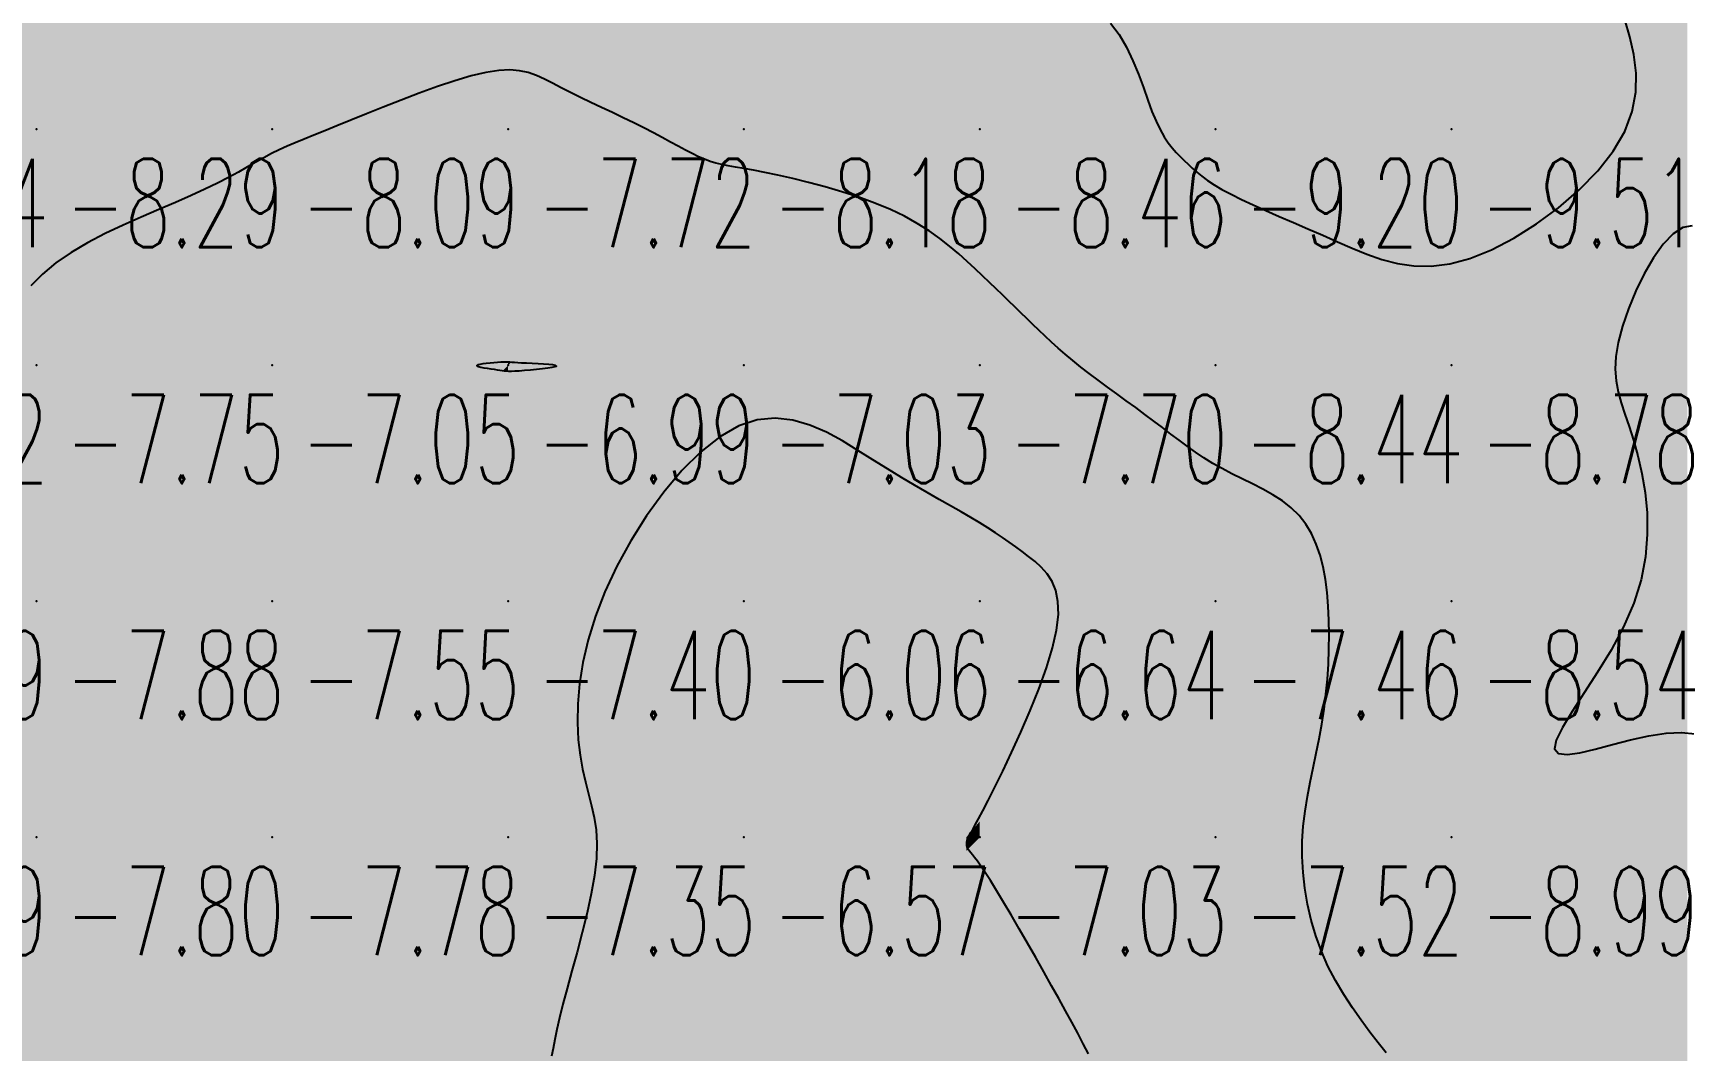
# Model space of a CAD drawing. Header units: millimetres. Extents: x 88261 to 90953, y 390274 to 392322.
# Drawn here: x 89930.1 to 90000.1, y 391168.2 to 391211.3 of the extents above; entities that cross this region are included whole.
import ezdxf
from ezdxf.enums import TextEntityAlignment as Align

# ---------------------------------------------------------------- set-up
doc = ezdxf.new("R2010")
doc.units = ezdxf.units.MM
doc.header["$LTSCALE"] = 25
for name, color, linetype in [('CN_03_00', 7, 'Continuous'), ('COTEAlt', 7, 'Continuous'), ('TN_COLORIAGE', 7, 'Continuous')]:
    doc.layers.add(name, color=color, linetype=linetype)
doc.styles.add('Simplex 1.0', font='Simplex.shx', dxfattribs={"width": 0.99, "height": 2.5})
doc.styles.get("Standard").update_dxf_attribs({"font": 'times.ttf'})

# ---------------------------------------------------------------- blocks, each defined once
blk = doc.blocks.new('COTE')
at = {"color": 0}
blk.add_point((0, 0), dxfattribs=at)
at = {"layer": 'COTEAlt'}
blk.add_attdef('ALT', text='', height=3.75, dxfattribs=at).set_placement((1.25, -1.25), align=Align.TOP_LEFT)

msp = doc.modelspace()

# ---------------------------------------------------------------- linework, layer by layer
at = {"layer": 'CN_03_00', "flags": 128}
for points, elevation in [([(89975.797, 391211.738), (89976.162, 391211.248), (89976.475, 391210.71), (89976.744, 391210.144), (89976.978, 391209.57), (89977.185, 391209.007), (89977.373, 391208.474), (89977.551, 391207.993), (89977.726, 391207.578), (89977.899, 391207.225), (89978.071, 391206.924), (89978.242, 391206.669), (89978.411, 391206.449), (89978.579, 391206.256), (89978.747, 391206.081), (89978.915, 391205.916), (89979.083, 391205.753), (89979.259, 391205.589), (89979.45, 391205.422), (89979.664, 391205.251), (89979.909, 391205.073), (89980.192, 391204.887), (89980.52, 391204.692), (89980.903, 391204.485), (89981.343, 391204.265), (89981.837, 391204.034), (89982.375, 391203.791), (89982.947, 391203.54), (89983.547, 391203.281), (89984.164, 391203.015), (89984.791, 391202.745), (89985.419, 391202.471), (89986.041, 391202.197), (89986.666, 391201.94), (89987.303, 391201.717), (89987.963, 391201.547), (89988.655, 391201.449), (89989.389, 391201.441), (89990.176, 391201.541), (89991.026, 391201.768), (89991.942, 391202.134), (89992.897, 391202.626), (89993.859, 391203.225), (89994.794, 391203.912), (89995.669, 391204.666), (89996.45, 391205.47), (89997.106, 391206.303), (89997.601, 391207.148), (89997.914, 391207.986), (89998.063, 391208.811), (89998.077, 391209.617), (89997.987, 391210.402), (89997.821, 391211.159), (89997.608, 391211.884)], -9), ([(89987.475, 391168.099), (89987.148, 391168.523), (89986.793, 391168.986), (89986.422, 391169.485), (89986.047, 391170.017), (89985.68, 391170.579), (89985.331, 391171.169), (89985.012, 391171.783), (89984.734, 391172.418), (89984.497, 391173.069), (89984.301, 391173.733), (89984.146, 391174.405), (89984.031, 391175.079), (89983.957, 391175.752), (89983.922, 391176.418), (89983.926, 391177.074), (89983.967, 391177.715), (89984.041, 391178.344), (89984.139, 391178.963), (89984.254, 391179.577), (89984.38, 391180.187), (89984.509, 391180.798), (89984.634, 391181.412), (89984.749, 391182.033), (89984.846, 391182.662), (89984.926, 391183.298), (89984.988, 391183.935), (89985.032, 391184.572), (89985.057, 391185.203), (89985.064, 391185.826), (89985.053, 391186.437), (89985.024, 391187.033), (89984.975, 391187.609), (89984.904, 391188.163), (89984.806, 391188.692), (89984.679, 391189.194), (89984.518, 391189.665), (89984.318, 391190.104), (89984.077, 391190.507), (89983.79, 391190.872), (89983.457, 391191.198), (89983.083, 391191.489), (89982.678, 391191.751), (89982.252, 391191.992), (89981.814, 391192.216), (89981.373, 391192.432), (89980.939, 391192.644), (89980.522, 391192.859), (89980.128, 391193.082), (89979.754, 391193.314), (89979.395, 391193.555), (89979.045, 391193.804), (89978.7, 391194.061), (89978.353, 391194.325), (89978, 391194.596), (89977.635, 391194.873), (89977.254, 391195.155), (89976.862, 391195.442), (89976.462, 391195.732), (89976.06, 391196.023), (89975.661, 391196.313), (89975.27, 391196.601), (89974.891, 391196.885), (89974.531, 391197.164), (89974.193, 391197.436), (89973.875, 391197.702), (89973.574, 391197.963), (89973.289, 391198.219), (89973.015, 391198.471), (89972.751, 391198.721), (89972.494, 391198.968), (89972.24, 391199.214), (89971.988, 391199.461), (89971.735, 391199.709), (89971.478, 391199.96), (89971.214, 391200.216), (89970.942, 391200.479), (89970.658, 391200.752), (89970.361, 391201.034), (89970.047, 391201.33), (89969.714, 391201.638), (89969.357, 391201.957), (89968.972, 391202.281), (89968.554, 391202.607), (89968.098, 391202.93), (89967.6, 391203.247), (89967.054, 391203.552), (89966.457, 391203.842), (89965.806, 391204.113), (89965.117, 391204.363), (89964.405, 391204.593), (89963.69, 391204.802), (89962.987, 391204.988), (89962.315, 391205.151), (89961.69, 391205.292), (89961.131, 391205.408), (89960.65, 391205.501), (89960.239, 391205.576), (89959.887, 391205.638), (89959.581, 391205.693), (89959.309, 391205.748), (89959.06, 391205.807), (89958.821, 391205.878), (89958.579, 391205.966), (89958.325, 391206.075), (89958.055, 391206.205), (89957.768, 391206.353), (89957.461, 391206.518), (89957.133, 391206.697), (89956.783, 391206.887), (89956.408, 391207.087), (89956.007, 391207.295), (89955.58, 391207.508), (89955.134, 391207.724), (89954.676, 391207.943), (89954.214, 391208.161), (89953.757, 391208.377), (89953.312, 391208.59), (89952.888, 391208.798), (89952.492, 391208.999), (89952.13, 391209.191), (89951.788, 391209.366), (89951.452, 391209.517), (89951.106, 391209.637), (89950.734, 391209.718), (89950.32, 391209.752), (89949.85, 391209.732), (89949.306, 391209.65), (89948.681, 391209.501), (89947.987, 391209.297), (89947.248, 391209.048), (89946.482, 391208.77), (89945.711, 391208.475), (89944.956, 391208.175), (89944.238, 391207.885), (89943.577, 391207.617), (89942.99, 391207.382), (89942.471, 391207.175), (89942.009, 391206.992), (89941.596, 391206.825), (89941.221, 391206.669), (89940.873, 391206.518), (89940.543, 391206.365), (89940.22, 391206.204), (89939.894, 391206.031), (89939.557, 391205.843), (89939.2, 391205.641), (89938.814, 391205.426), (89938.39, 391205.196), (89937.92, 391204.953), (89937.394, 391204.696), (89936.804, 391204.425), (89936.145, 391204.14), (89935.433, 391203.839), (89934.685, 391203.519), (89933.921, 391203.18), (89933.16, 391202.817), (89932.419, 391202.431), (89931.719, 391202.017), (89931.077, 391201.574), (89930.509, 391201.101), (89930.014, 391200.606)], -8), ([(90000.464, 391203.145), (90000.064, 391203.075), (89999.649, 391202.807), (89999.229, 391202.366), (89998.817, 391201.791), (89998.426, 391201.118), (89998.068, 391200.386), (89997.757, 391199.632), (89997.504, 391198.893), (89997.322, 391198.208), (89997.221, 391197.603), (89997.193, 391197.067), (89997.228, 391196.578), (89997.315, 391196.113), (89997.443, 391195.651), (89997.603, 391195.17), (89997.783, 391194.648), (89997.972, 391194.062), (89998.16, 391193.396), (89998.329, 391192.654), (89998.462, 391191.846), (89998.542, 391190.982), (89998.552, 391190.071), (89998.474, 391189.122), (89998.29, 391188.147), (89997.983, 391187.154), (89997.547, 391186.155), (89997.02, 391185.173), (89996.448, 391184.231), (89995.881, 391183.355), (89995.367, 391182.568), (89994.953, 391181.894), (89994.689, 391181.359), (89994.623, 391180.987), (89994.787, 391180.792), (89995.155, 391180.748), (89995.687, 391180.819), (89996.34, 391180.97), (89997.074, 391181.165), (89997.848, 391181.367), (89998.62, 391181.543), (89999.348, 391181.654), (90000.002, 391181.677), (90000.002, 391181.677), (90000.59, 391181.625)], -9), ([(89974.861, 391168.061), (89974.638, 391168.492), (89974.402, 391168.937), (89974.153, 391169.401), (89973.887, 391169.887), (89973.602, 391170.402), (89973.295, 391170.951), (89972.967, 391171.535), (89972.623, 391172.142), (89972.273, 391172.757), (89971.923, 391173.364), (89971.583, 391173.948), (89971.261, 391174.494), (89970.965, 391174.986), (89970.703, 391175.409), (89970.481, 391175.751), (89970.298, 391176.02), (89970.149, 391176.226), (89970.03, 391176.38), (89969.937, 391176.494), (89969.865, 391176.578), (89969.811, 391176.644), (89969.77, 391176.702), (89969.739, 391176.761), (89969.717, 391176.824), (89969.704, 391176.89), (89969.7, 391176.959), (89969.705, 391177.03), (89969.719, 391177.103), (89969.742, 391177.179), (89969.773, 391177.256), (89969.815, 391177.338), (89969.871, 391177.438), (89969.949, 391177.572), (89970.055, 391177.759), (89970.195, 391178.014), (89970.376, 391178.354), (89970.604, 391178.795), (89970.885, 391179.356), (89971.221, 391180.043), (89971.596, 391180.834), (89971.989, 391181.699), (89972.38, 391182.604), (89972.748, 391183.521), (89973.072, 391184.416), (89973.332, 391185.259), (89973.507, 391186.02), (89973.582, 391186.673), (89973.565, 391187.225), (89973.471, 391187.689), (89973.312, 391188.077), (89973.104, 391188.404), (89972.859, 391188.682), (89972.593, 391188.923), (89972.318, 391189.142), (89972.046, 391189.349), (89971.774, 391189.55), (89971.498, 391189.747), (89971.212, 391189.943), (89970.912, 391190.142), (89970.591, 391190.346), (89970.245, 391190.559), (89969.868, 391190.783), (89969.456, 391191.022), (89969.011, 391191.277), (89968.533, 391191.55), (89968.025, 391191.841), (89967.488, 391192.153), (89966.923, 391192.487), (89966.333, 391192.845), (89965.72, 391193.227), (89965.084, 391193.631), (89964.426, 391194.031), (89963.746, 391194.397), (89963.045, 391194.7), (89962.323, 391194.908), (89961.579, 391194.992), (89960.815, 391194.922), (89960.029, 391194.668), (89959.226, 391194.209), (89958.418, 391193.567), (89957.621, 391192.775), (89956.851, 391191.862), (89956.123, 391190.861), (89955.453, 391189.803), (89954.858, 391188.72), (89954.352, 391187.644), (89953.948, 391186.601), (89953.64, 391185.6), (89953.419, 391184.646), (89953.276, 391183.741), (89953.202, 391182.892), (89953.187, 391182.102), (89953.222, 391181.374), (89953.297, 391180.714), (89953.404, 391180.122), (89953.53, 391179.581), (89953.662, 391179.073), (89953.789, 391178.578), (89953.898, 391178.077), (89953.976, 391177.55), (89954.012, 391176.977), (89953.992, 391176.34), (89953.909, 391175.625), (89953.772, 391174.848), (89953.594, 391174.033), (89953.39, 391173.201), (89953.171, 391172.376), (89952.953, 391171.58), (89952.748, 391170.836), (89952.57, 391170.166), (89952.429, 391169.587), (89952.319, 391169.091), (89952.233, 391168.664), (89952.16, 391168.291), (89952.093, 391167.958)], -7)]:
    msp.add_lwpolyline(points, dxfattribs=dict(at, elevation=elevation))
at = {"layer": 'CN_03_00', "elevation": -7, "flags": 128}
msp.add_lwpolyline([(89950.944, 391197.024), (89951.194, 391197.045), (89951.453, 391197.07), (89951.706, 391197.097), (89951.933, 391197.125), (89952.119, 391197.153), (89952.245, 391197.181), (89952.296, 391197.207), (89952.258, 391197.23), (89952.144, 391197.251), (89951.971, 391197.269), (89951.756, 391197.285), (89951.517, 391197.299), (89951.27, 391197.312), (89951.033, 391197.323), (89950.823, 391197.334), (89950.654, 391197.343), (89950.519, 391197.352), (89950.411, 391197.36), (89950.32, 391197.366), (89950.237, 391197.37), (89950.152, 391197.371), (89950.058, 391197.37), (89949.943, 391197.365), (89949.804, 391197.357), (89949.646, 391197.346), (89949.481, 391197.332), (89949.32, 391197.315), (89949.173, 391197.297), (89949.051, 391197.276), (89948.964, 391197.254), (89948.924, 391197.231), (89948.938, 391197.207), (89948.998, 391197.183), (89949.096, 391197.159), (89949.22, 391197.135), (89949.361, 391197.111), (89949.509, 391197.089), (89949.654, 391197.068), (89949.785, 391197.049), (89949.895, 391197.032), (89949.991, 391197.017), (89950.079, 391197.005), (89950.17, 391196.997), (89950.271, 391196.993), (89950.391, 391196.993), (89950.538, 391196.998), (89950.721, 391197.008), (89950.944, 391197.024)], close=True, dxfattribs=at)
at = {"layer": 'TN_COLORIAGE', "color": 171}
for points in [[(89920.249, 391207.239, -8.619), (89930.249, 391207.239, -8.619), (89930.249, 391217.239, -8.619)], [(89920.249, 391217.239, -8.619), (89920.249, 391207.239, -8.619), (89930.249, 391217.239, -8.619)], [(89930.249, 391217.239, -8.503), (89930.249, 391207.239, -8.503), (89940.249, 391217.239, -8.503)], [(89930.249, 391207.239, -8.503), (89940.249, 391207.239, -8.503), (89940.249, 391217.239, -8.503)], [(89940.249, 391217.239, -8.604), (89940.249, 391207.239, -8.604), (89950.249, 391217.239, -8.604)], [(89950.249, 391217.239, -8), (89950.249, 391210.392, -8), (89940.249, 391207.239, -8), (89942.742, 391207.239, -8)], [(89956.648, 391217.239, -8), (89958.763, 391215.754, -8), (89950.249, 391217.239, -8), (89952.101, 391209.091, -8)], [(89952.101, 391209.091, -8.604), (89950.249, 391210.392, -8.604), (89950.249, 391217.239, -8.604)], [(89999.659, 391207.239, -8.723), (89996.719, 391213.71, -8.723), (90000.249, 391207.239, -8.723), (90000.249, 391217.239, -8.723)], [(89960.249, 391215.099, -8), (89958.763, 391215.754, -8), (89960.249, 391207.239, -8), (89952.101, 391209.091, -8)], [(89960.249, 391215.099, -8.181), (89967.267, 391214.258, -8.181), (89960.249, 391207.239, -8.181)], [(89970.249, 391213.342, -8.181), (89967.267, 391214.258, -8.181), (89970.249, 391207.239, -8.181), (89960.249, 391207.239, -8.181)], [(89970.249, 391213.342, -8.455), (89976.104, 391213.094, -8.455), (89970.249, 391207.239, -8.455)], [(89977.572, 391207.239, -8.455), (89976.104, 391213.094, -8.455), (89970.249, 391207.239, -8.455)], [(89952.101, 391209.091, -8.181), (89956.303, 391207.239, -8.181), (89960.249, 391207.239, -8.181)], [(89920.249, 391197.239, -8), (89927.887, 391197.239, -8), (89930.249, 391207.239, -8), (89930.249, 391201.908, -8)], [(89920.249, 391207.239, -8.29), (89920.249, 391197.239, -8.29), (89930.249, 391207.239, -8.29)], [(89930.249, 391207.239, -8), (89930.249, 391201.908, -8), (89940.249, 391207.239, -8), (89937.581, 391204.572, -8)], [(89940.249, 391206.354, -8.092), (89937.581, 391204.572, -8.092), (89940.249, 391207.239, -8.092)], [(89940.249, 391206.354, -8.092), (89942.742, 391207.239, -8.092), (89940.249, 391207.239, -8.092)], [(89958.731, 391205.721, -8.181), (89956.303, 391207.239, -8.181), (89960.249, 391207.239, -8.181)], [(89958.731, 391205.721, -8.181), (89960.249, 391205.669, -8.181), (89960.249, 391207.239, -8.181)], [(89970.249, 391207.239, -8), (89967.061, 391204.051, -8), (89960.249, 391207.239, -8), (89960.249, 391205.669, -8)], [(89967.061, 391204.051, -8.455), (89970.249, 391201.177, -8.455), (89970.249, 391207.239, -8.455)], [(89977.572, 391207.239, -8), (89978.917, 391205.907, -8), (89970.249, 391207.239, -8), (89972.227, 391199.218, -8)], [(89972.227, 391199.218, -8.455), (89970.249, 391201.177, -8.455), (89970.249, 391207.239, -8.455)], [(89999.659, 391207.239, -8.784), (89990.249, 391200.219, -8.784), (90000.249, 391207.239, -8.784), (89990.249, 391197.239, -8.784)], [(90000.249, 391205.315, -8.784), (89996.425, 391197.239, -8.784), (90000.249, 391207.239, -8.784), (89990.249, 391197.239, -8.784)], [(89980.249, 391204.627, -8), (89978.917, 391205.907, -8), (89980.249, 391197.239, -8), (89972.227, 391199.218, -8)], [(89980.249, 391204.627, -8.437), (89985.504, 391202.494, -8.437), (89980.249, 391197.239, -8.437)], [(89990.249, 391200.219, -8.437), (89985.504, 391202.494, -8.437), (89990.249, 391197.239, -8.437), (89980.249, 391197.239, -8.437)], [(89972.227, 391199.218, -8.437), (89974.285, 391197.239, -8.437), (89980.249, 391197.239, -8.437)], [(89977.819, 391194.809, -8.437), (89974.285, 391197.239, -8.437), (89980.249, 391197.239, -8.437)], [(89977.819, 391194.809, -8.437), (89980.249, 391192.759, -8.437), (89980.249, 391197.239, -8.437)], [(89990.249, 391197.239, -8), (89984.318, 391191.309, -8), (89980.249, 391197.239, -8), (89980.249, 391192.759, -8)], [(89990.249, 391197.239, -8), (89984.318, 391191.309, -8), (89990.249, 391187.239, -8), (89985.221, 391187.239, -8)], [(89996.425, 391197.239, -8.544), (89997.982, 391194.973, -8.544), (89990.249, 391197.239, -8.544), (89990.249, 391187.239, -8.544)], [(89999.479, 391187.239, -8.544), (89997.982, 391194.973, -8.544), (89990.249, 391187.239, -8.544)], [(89990.249, 391177.239, -8), (89983.513, 391177.239, -8), (89990.249, 391187.239, -8), (89984.939, 391181.93, -8)], [(89985.221, 391187.239, -8.544), (89984.939, 391181.93, -8.544), (89990.249, 391187.239, -8.544)], [(89992.002, 391178.993, -8.544), (89999.479, 391187.239, -8.544), (89990.249, 391177.239, -8.544), (89990.249, 391187.239, -8.544)], [(89992.002, 391178.993, -8.954), (90000.249, 391182.713, -8.954), (89990.249, 391177.239, -8.954), (90000.249, 391177.239, -8.954)], [(89984.564, 391171.554, -8.992), (89983.513, 391177.239, -8.992), (89990.249, 391177.239, -8.992)], [(89990.249, 391177.239, -8), (89984.564, 391171.554, -8), (89990.249, 391167.239, -8), (89988.304, 391167.239, -8)], [(89990.249, 391177.239, -8.954), (89990.249, 391167.239, -8.954), (90000.249, 391177.239, -8.954)], [(89990.249, 391167.239, -8.954), (90000.249, 391167.239, -8.954), (90000.249, 391177.239, -8.954)]]:
    msp.add_solid(points, dxfattribs=at)
at = {"layer": 'TN_COLORIAGE', "color": 181}
for points in [[(89980.249, 391217.239, -9), (89976.104, 391213.094, -9), (89980.249, 391207.239, -9), (89977.572, 391207.239, -9)], [(89980.249, 391217.239, -9.449), (89980.249, 391207.239, -9.449), (89990.249, 391217.239, -9.449)], [(89980.249, 391207.239, -9.449), (89990.249, 391207.239, -9.449), (89990.249, 391217.239, -9.449)], [(89990.249, 391207.239, -9), (89996.719, 391213.71, -9), (89990.249, 391217.239, -9), (89996.429, 391217.239, -9)], [(89996.719, 391213.71, -9.509), (89999.659, 391207.239, -9.509), (89990.249, 391207.239, -9.509)], [(89978.917, 391205.907, -9.199), (89977.572, 391207.239, -9.199), (89980.249, 391207.239, -9.199)], [(89978.917, 391205.907, -9.199), (89980.249, 391204.627, -9.199), (89980.249, 391207.239, -9.199)], [(89990.249, 391207.239, -9), (89985.504, 391202.494, -9), (89980.249, 391207.239, -9), (89980.249, 391204.627, -9)], [(89985.504, 391202.494, -9.509), (89990.249, 391200.219, -9.509), (89990.249, 391207.239, -9.509)], [(89990.249, 391200.219, -9.509), (89999.659, 391207.239, -9.509), (89990.249, 391207.239, -9.509)], [(89996.425, 391197.239, -9.134), (90000.249, 391205.315, -9.134), (90000.249, 391197.239, -9.134)], [(89997.982, 391194.973, -9.134), (89996.425, 391197.239, -9.134), (90000.249, 391197.239, -9.134)], [(90000.249, 391197.239, -9), (89997.982, 391194.973, -9), (90000.249, 391187.239, -9), (89999.479, 391187.239, -9)], [(89999.479, 391187.239, -9.038), (89992.002, 391178.993, -9.038), (90000.249, 391187.239, -9.038)], [(90000.249, 391182.713, -9.038), (89992.002, 391178.993, -9.038), (90000.249, 391187.239, -9.038)]]:
    msp.add_solid(points, dxfattribs=at)
at = {"layer": 'TN_COLORIAGE', "color": 161}
for points in [[(89942.742, 391207.239, -7.722), (89950.249, 391210.392, -7.722), (89950.249, 391207.239, -7.722)], [(89950.249, 391210.392, -7.722), (89952.101, 391209.091, -7.722), (89950.249, 391207.239, -7.722)], [(89956.303, 391207.239, -7.722), (89952.101, 391209.091, -7.722), (89950.249, 391207.239, -7.722)], [(89942.742, 391207.239, -7.05), (89940.249, 391206.354, -7.05), (89950.249, 391207.239, -7.05), (89940.249, 391197.239, -7.05)], [(89950.249, 391207.239, -7), (89950.249, 391197.403, -7), (89940.249, 391197.239, -7), (89948.315, 391197.239, -7)], [(89956.303, 391207.239, -7), (89958.731, 391205.721, -7), (89950.249, 391207.239, -7), (89950.349, 391197.34, -7)], [(89950.349, 391197.34, -7.722), (89950.249, 391197.403, -7.722), (89950.249, 391207.239, -7.722)], [(89937.581, 391204.572, -7.05), (89940.249, 391206.354, -7.05), (89930.249, 391197.239, -7.05), (89940.249, 391197.239, -7.05)], [(89960.249, 391205.669, -7), (89958.731, 391205.721, -7), (89960.249, 391197.239, -7), (89950.349, 391197.34, -7)], [(89960.249, 391205.669, -7.027), (89967.061, 391204.051, -7.027), (89960.249, 391197.239, -7.027)], [(89937.581, 391204.572, -7.746), (89930.249, 391201.908, -7.746), (89930.249, 391197.239, -7.746)], [(89970.249, 391201.177, -7.027), (89967.061, 391204.051, -7.027), (89970.249, 391197.239, -7.027), (89960.249, 391197.239, -7.027)], [(89930.249, 391201.908, -7.746), (89927.887, 391197.239, -7.746), (89930.249, 391197.239, -7.746)], [(89970.249, 391201.177, -7.704), (89972.227, 391199.218, -7.704), (89970.249, 391197.239, -7.704)], [(89974.285, 391197.239, -7.704), (89972.227, 391199.218, -7.704), (89970.249, 391197.239, -7.704)], [(89927.887, 391197.239, -7.746), (89928.025, 391195.016, -7.746), (89930.249, 391197.239, -7.746)], [(89929.015, 391187.239, -7.746), (89928.025, 391195.016, -7.746), (89930.249, 391187.239, -7.746), (89930.249, 391197.239, -7.746)], [(89930.249, 391197.239, -7.05), (89930.249, 391187.239, -7.05), (89940.249, 391197.239, -7.05)], [(89930.249, 391187.239, -7.05), (89940.249, 391187.239, -7.05), (89940.249, 391197.239, -7.05)], [(89940.249, 391187.239, -7), (89950.036, 391197.027, -7), (89940.249, 391197.239, -7), (89948.315, 391197.239, -7)], [(89950.249, 391187.239, -7), (89950.249, 391196.946, -7), (89960.249, 391197.239, -7), (89953.294, 391197.239, -7)], [(89950.249, 391187.239, -7), (89953.226, 391187.239, -7), (89960.249, 391197.239, -7), (89960.249, 391196.955, -7)], [(89950.349, 391197.34, -7.027), (89953.294, 391197.239, -7.027), (89960.249, 391197.239, -7.027)], [(89970.249, 391197.239, -7), (89965.955, 391192.946, -7), (89960.249, 391197.239, -7), (89960.249, 391196.955, -7)], [(89965.955, 391192.946, -7.704), (89970.249, 391190.627, -7.704), (89970.249, 391197.239, -7.704)], [(89974.285, 391197.239, -7), (89977.819, 391194.809, -7), (89970.249, 391197.239, -7), (89972.256, 391189.247, -7)], [(89972.256, 391189.247, -7.704), (89970.249, 391190.627, -7.704), (89970.249, 391197.239, -7.704)], [(89940.249, 391187.239, -7), (89950.036, 391197.027, -7), (89950.249, 391187.239, -7), (89950.249, 391196.946, -7)], [(89980.249, 391192.759, -7), (89977.819, 391194.809, -7), (89980.249, 391187.239, -7), (89972.256, 391189.247, -7)], [(89980.249, 391192.759, -7.462), (89984.318, 391191.309, -7.462), (89980.249, 391187.239, -7.462)], [(89985.221, 391187.239, -7.462), (89984.318, 391191.309, -7.462), (89980.249, 391187.239, -7.462)], [(89972.256, 391189.247, -7.462), (89974.634, 391187.239, -7.462), (89980.249, 391187.239, -7.462)], [(89929.014, 391186.004, -7.796), (89928.377, 391177.239, -7.796), (89930.249, 391187.239, -7.796), (89930.249, 391177.239, -7.796)], [(89929.014, 391186.004, -7.875), (89929.015, 391187.239, -7.875), (89930.249, 391187.239, -7.875)], [(89930.249, 391187.239, -7.552), (89930.249, 391177.239, -7.552), (89940.249, 391187.239, -7.552)], [(89930.249, 391177.239, -7.552), (89940.249, 391177.239, -7.552), (89940.249, 391187.239, -7.552)], [(89940.249, 391187.239, -7.397), (89940.249, 391177.239, -7.397), (89950.249, 391187.239, -7.397)], [(89940.249, 391177.239, -7.397), (89950.249, 391177.239, -7.397), (89950.249, 391187.239, -7.397)], [(89950.249, 391187.239, -7), (89953.226, 391187.239, -7), (89950.249, 391177.239, -7), (89952.961, 391179.952, -7)], [(89980.249, 391187.239, -7), (89974.634, 391187.239, -7), (89970.249, 391177.239, -7), (89970.249, 391177.914, -7)], [(89970.249, 391177.239, -7.462), (89980.249, 391177.239, -7.462), (89980.249, 391187.239, -7.462)], [(89984.939, 391181.93, -7.462), (89985.221, 391187.239, -7.462), (89980.249, 391177.239, -7.462), (89980.249, 391187.239, -7.462)], [(89984.939, 391181.93, -7.519), (89983.513, 391177.239, -7.519), (89980.249, 391177.239, -7.519)], [(89952.961, 391179.952, -7.348), (89954.713, 391177.239, -7.348), (89950.249, 391177.239, -7.348)], [(89969.679, 391177.239, -7.026), (89970.249, 391177.914, -7.026), (89970.249, 391177.239, -7.026)], [(89927.821, 391174.811, -7.471), (89925.709, 391167.239, -7.471), (89930.249, 391177.239, -7.471), (89930.249, 391167.239, -7.471)], [(89927.821, 391174.811, -7.796), (89928.377, 391177.239, -7.796), (89930.249, 391177.239, -7.796)], [(89930.249, 391177.239, -7.779), (89930.249, 391167.239, -7.779), (89940.249, 391177.239, -7.779)], [(89930.249, 391167.239, -7.779), (89940.249, 391167.239, -7.779), (89940.249, 391177.239, -7.779)], [(89940.249, 391177.239, -7.348), (89940.249, 391167.239, -7.348), (89950.249, 391177.239, -7.348)], [(89940.249, 391167.239, -7.348), (89950.249, 391167.239, -7.348), (89950.249, 391177.239, -7.348)], [(89950.249, 391177.239, -7), (89954.713, 391177.239, -7), (89950.249, 391167.239, -7), (89952.138, 391169.129, -7)], [(89969.679, 391177.239, -7.026), (89969.674, 391176.664, -7.026), (89970.249, 391177.239, -7.026)], [(89969.674, 391176.664, -7.026), (89970.249, 391176.313, -7.026), (89970.249, 391177.239, -7.026)], [(89980.249, 391177.239, -7), (89973.547, 391170.538, -7), (89970.249, 391177.239, -7), (89970.249, 391176.313, -7)], [(89980.249, 391177.239, -7), (89973.547, 391170.538, -7), (89980.249, 391167.239, -7), (89975.333, 391167.239, -7)], [(89983.513, 391177.239, -7.247), (89984.564, 391171.554, -7.247), (89980.249, 391177.239, -7.247), (89980.249, 391167.239, -7.247)], [(89988.304, 391167.239, -7.247), (89984.564, 391171.554, -7.247), (89980.249, 391167.239, -7.247)], [(89952.138, 391169.129, -7.101), (89952.154, 391167.239, -7.101), (89950.249, 391167.239, -7.101)]]:
    msp.add_solid(points, dxfattribs=at)
at = {"layer": 'TN_COLORIAGE', "color": 151}
for points in [[(89948.315, 391197.239, -6.988), (89950.249, 391197.403, -6.988), (89950.249, 391197.239, -6.988)], [(89948.315, 391197.239, -6.988), (89950.036, 391197.027, -6.988), (89950.249, 391197.239, -6.988)], [(89950.249, 391196.946, -6.988), (89950.036, 391197.027, -6.988), (89950.249, 391197.239, -6.988)], [(89950.249, 391197.403, -6.988), (89950.349, 391197.34, -6.988), (89950.249, 391197.239, -6.988)], [(89953.294, 391197.239, -6.988), (89950.349, 391197.34, -6.988), (89950.249, 391197.239, -6.988)], [(89953.294, 391197.239, -6.988), (89950.249, 391196.946, -6.988), (89950.249, 391197.239, -6.988)], [(89960.249, 391196.955, -6.064), (89953.226, 391187.239, -6.064), (89960.249, 391187.239, -6.064)], [(89960.249, 391196.955, -6.064), (89965.955, 391192.946, -6.064), (89960.249, 391187.239, -6.064)], [(89970.249, 391190.627, -6.064), (89965.955, 391192.946, -6.064), (89970.249, 391187.239, -6.064), (89960.249, 391187.239, -6.064)], [(89970.249, 391190.627, -6.639), (89972.256, 391189.247, -6.639), (89970.249, 391187.239, -6.639)], [(89974.634, 391187.239, -6.639), (89972.256, 391189.247, -6.639), (89970.249, 391187.239, -6.639)], [(89952.961, 391179.952, -6.064), (89953.226, 391187.239, -6.064), (89960.249, 391187.239, -6.064)], [(89954.713, 391177.239, -6.064), (89952.961, 391179.952, -6.064), (89960.249, 391177.239, -6.064), (89960.249, 391187.239, -6.064)], [(89960.249, 391187.239, -6.639), (89960.249, 391177.239, -6.639), (89970.249, 391187.239, -6.639)], [(89970.249, 391177.914, -6.568), (89969.679, 391177.239, -6.568), (89970.249, 391187.239, -6.568), (89960.249, 391177.239, -6.568)], [(89970.249, 391177.914, -6.639), (89974.634, 391187.239, -6.639), (89970.249, 391187.239, -6.639)], [(89952.138, 391169.129, -6.568), (89954.713, 391177.239, -6.568), (89960.249, 391177.239, -6.568)], [(89952.154, 391167.239, -6.568), (89952.138, 391169.129, -6.568), (89960.249, 391167.239, -6.568), (89960.249, 391177.239, -6.568)], [(89969.674, 391176.664, -6.568), (89969.679, 391177.239, -6.568), (89960.249, 391167.239, -6.568), (89960.249, 391177.239, -6.568)], [(89970.249, 391176.313, -6.572), (89969.674, 391176.664, -6.572), (89970.249, 391167.239, -6.572), (89960.249, 391167.239, -6.572)], [(89970.249, 391176.313, -6.744), (89973.547, 391170.538, -6.744), (89970.249, 391167.239, -6.744)], [(89975.333, 391167.239, -6.744), (89973.547, 391170.538, -6.744), (89970.249, 391167.239, -6.744)]]:
    msp.add_solid(points, dxfattribs=at)

# ---------------------------------------------------------------- block references
at = {"layer": 'COTEAlt'}
ref = msp.add_blockref('COTE', (89920.249, 391207.239), dxfattribs=at)
ref.add_attrib('ALT', '-8.74', dxfattribs={"height": 3.75, "style": 'Simplex 1.0', "width": 0.6}).set_placement((89921.499, 391205.989), align=Align.TOP_LEFT)
ref = msp.add_blockref('COTE', (89930.249, 391207.239), dxfattribs=at)
ref.add_attrib('ALT', '-8.29', dxfattribs={"height": 3.75, "style": 'Simplex 1.0', "width": 0.6}).set_placement((89931.499, 391205.989), align=Align.TOP_LEFT)
ref = msp.add_blockref('COTE', (89940.249, 391207.239), dxfattribs=at)
ref.add_attrib('ALT', '-8.09', dxfattribs={"height": 3.75, "style": 'Simplex 1.0', "width": 0.6}).set_placement((89941.499, 391205.989), align=Align.TOP_LEFT)
ref = msp.add_blockref('COTE', (89950.249, 391207.239), dxfattribs=at)
ref.add_attrib('ALT', '-7.72', dxfattribs={"height": 3.75, "style": 'Simplex 1.0', "width": 0.6}).set_placement((89951.499, 391205.989), align=Align.TOP_LEFT)
ref = msp.add_blockref('COTE', (89960.249, 391207.239), dxfattribs=at)
ref.add_attrib('ALT', '-8.18', dxfattribs={"height": 3.75, "style": 'Simplex 1.0', "width": 0.6}).set_placement((89961.499, 391205.989), align=Align.TOP_LEFT)
ref = msp.add_blockref('COTE', (89970.249, 391207.239), dxfattribs=at)
ref.add_attrib('ALT', '-8.46', dxfattribs={"height": 3.75, "style": 'Simplex 1.0', "width": 0.6}).set_placement((89971.499, 391205.989), align=Align.TOP_LEFT)
ref = msp.add_blockref('COTE', (89980.249, 391207.239), dxfattribs=at)
ref.add_attrib('ALT', '-9.20', dxfattribs={"height": 3.75, "style": 'Simplex 1.0', "width": 0.6}).set_placement((89981.499, 391205.989), align=Align.TOP_LEFT)
ref = msp.add_blockref('COTE', (89990.249, 391207.239), dxfattribs=at)
ref.add_attrib('ALT', '-9.51', dxfattribs={"height": 3.75, "style": 'Simplex 1.0', "width": 0.6}).set_placement((89991.499, 391205.989), align=Align.TOP_LEFT)
ref = msp.add_blockref('COTE', (89920.249, 391197.239), dxfattribs=at)
ref.add_attrib('ALT', '-8.82', dxfattribs={"height": 3.75, "style": 'Simplex 1.0', "width": 0.6}).set_placement((89921.499, 391195.989), align=Align.TOP_LEFT)
ref = msp.add_blockref('COTE', (89930.249, 391197.239), dxfattribs=at)
ref.add_attrib('ALT', '-7.75', dxfattribs={"height": 3.75, "style": 'Simplex 1.0', "width": 0.6}).set_placement((89931.499, 391195.989), align=Align.TOP_LEFT)
ref = msp.add_blockref('COTE', (89940.249, 391197.239), dxfattribs=at)
ref.add_attrib('ALT', '-7.05', dxfattribs={"height": 3.75, "style": 'Simplex 1.0', "width": 0.6}).set_placement((89941.499, 391195.989), align=Align.TOP_LEFT)
ref = msp.add_blockref('COTE', (89950.249, 391197.239), dxfattribs=at)
ref.add_attrib('ALT', '-6.99', dxfattribs={"height": 3.75, "style": 'Simplex 1.0', "width": 0.6}).set_placement((89951.499, 391195.989), align=Align.TOP_LEFT)
ref = msp.add_blockref('COTE', (89960.249, 391197.239), dxfattribs=at)
ref.add_attrib('ALT', '-7.03', dxfattribs={"height": 3.75, "style": 'Simplex 1.0', "width": 0.6}).set_placement((89961.499, 391195.989), align=Align.TOP_LEFT)
ref = msp.add_blockref('COTE', (89970.249, 391197.239), dxfattribs=at)
ref.add_attrib('ALT', '-7.70', dxfattribs={"height": 3.75, "style": 'Simplex 1.0', "width": 0.6}).set_placement((89971.499, 391195.989), align=Align.TOP_LEFT)
ref = msp.add_blockref('COTE', (89980.249, 391197.239), dxfattribs=at)
ref.add_attrib('ALT', '-8.44', dxfattribs={"height": 3.75, "style": 'Simplex 1.0', "width": 0.6}).set_placement((89981.499, 391195.989), align=Align.TOP_LEFT)
ref = msp.add_blockref('COTE', (89990.249, 391197.239), dxfattribs=at)
ref.add_attrib('ALT', '-8.78', dxfattribs={"height": 3.75, "style": 'Simplex 1.0', "width": 0.6}).set_placement((89991.499, 391195.989), align=Align.TOP_LEFT)
ref = msp.add_blockref('COTE', (89920.249, 391187.239), dxfattribs=at)
ref.add_attrib('ALT', '-8.89', dxfattribs={"height": 3.75, "style": 'Simplex 1.0', "width": 0.6}).set_placement((89921.499, 391185.989), align=Align.TOP_LEFT)
ref = msp.add_blockref('COTE', (89930.249, 391187.239), dxfattribs=at)
ref.add_attrib('ALT', '-7.88', dxfattribs={"height": 3.75, "style": 'Simplex 1.0', "width": 0.6}).set_placement((89931.499, 391185.989), align=Align.TOP_LEFT)
ref = msp.add_blockref('COTE', (89940.249, 391187.239), dxfattribs=at)
ref.add_attrib('ALT', '-7.55', dxfattribs={"height": 3.75, "style": 'Simplex 1.0', "width": 0.6}).set_placement((89941.499, 391185.989), align=Align.TOP_LEFT)
ref = msp.add_blockref('COTE', (89950.249, 391187.239), dxfattribs=at)
ref.add_attrib('ALT', '-7.40', dxfattribs={"height": 3.75, "style": 'Simplex 1.0', "width": 0.6}).set_placement((89951.499, 391185.989), align=Align.TOP_LEFT)
ref = msp.add_blockref('COTE', (89960.249, 391187.239), dxfattribs=at)
ref.add_attrib('ALT', '-6.06', dxfattribs={"height": 3.75, "style": 'Simplex 1.0', "width": 0.6}).set_placement((89961.499, 391185.989), align=Align.TOP_LEFT)
ref = msp.add_blockref('COTE', (89970.249, 391187.239), dxfattribs=at)
ref.add_attrib('ALT', '-6.64', dxfattribs={"height": 3.75, "style": 'Simplex 1.0', "width": 0.6}).set_placement((89971.499, 391185.989), align=Align.TOP_LEFT)
ref = msp.add_blockref('COTE', (89980.249, 391187.239), dxfattribs=at)
ref.add_attrib('ALT', '-7.46', dxfattribs={"height": 3.75, "style": 'Simplex 1.0', "width": 0.6}).set_placement((89981.499, 391185.989), align=Align.TOP_LEFT)
ref = msp.add_blockref('COTE', (89990.249, 391187.239), dxfattribs=at)
ref.add_attrib('ALT', '-8.54', dxfattribs={"height": 3.75, "style": 'Simplex 1.0', "width": 0.6}).set_placement((89991.499, 391185.989), align=Align.TOP_LEFT)
ref = msp.add_blockref('COTE', (89920.249, 391177.239), dxfattribs=at)
ref.add_attrib('ALT', '-8.89', dxfattribs={"height": 3.75, "style": 'Simplex 1.0', "width": 0.6}).set_placement((89921.499, 391175.989), align=Align.TOP_LEFT)
ref = msp.add_blockref('COTE', (89930.249, 391177.239), dxfattribs=at)
ref.add_attrib('ALT', '-7.80', dxfattribs={"height": 3.75, "style": 'Simplex 1.0', "width": 0.6}).set_placement((89931.499, 391175.989), align=Align.TOP_LEFT)
ref = msp.add_blockref('COTE', (89940.249, 391177.239), dxfattribs=at)
ref.add_attrib('ALT', '-7.78', dxfattribs={"height": 3.75, "style": 'Simplex 1.0', "width": 0.6}).set_placement((89941.499, 391175.989), align=Align.TOP_LEFT)
ref = msp.add_blockref('COTE', (89950.249, 391177.239), dxfattribs=at)
ref.add_attrib('ALT', '-7.35', dxfattribs={"height": 3.75, "style": 'Simplex 1.0', "width": 0.6}).set_placement((89951.499, 391175.989), align=Align.TOP_LEFT)
ref = msp.add_blockref('COTE', (89960.249, 391177.239), dxfattribs=at)
ref.add_attrib('ALT', '-6.57', dxfattribs={"height": 3.75, "style": 'Simplex 1.0', "width": 0.6}).set_placement((89961.499, 391175.989), align=Align.TOP_LEFT)
ref = msp.add_blockref('COTE', (89970.249, 391177.239), dxfattribs=at)
ref.add_attrib('ALT', '-7.03', dxfattribs={"height": 3.75, "style": 'Simplex 1.0', "width": 0.6}).set_placement((89971.499, 391175.989), align=Align.TOP_LEFT)
ref = msp.add_blockref('COTE', (89980.249, 391177.239), dxfattribs=at)
ref.add_attrib('ALT', '-7.52', dxfattribs={"height": 3.75, "style": 'Simplex 1.0', "width": 0.6}).set_placement((89981.499, 391175.989), align=Align.TOP_LEFT)
ref = msp.add_blockref('COTE', (89990.249, 391177.239), dxfattribs=at)
ref.add_attrib('ALT', '-8.99', dxfattribs={"height": 3.75, "style": 'Simplex 1.0', "width": 0.6}).set_placement((89991.499, 391175.989), align=Align.TOP_LEFT)

doc.saveas('drawing.dxf')
